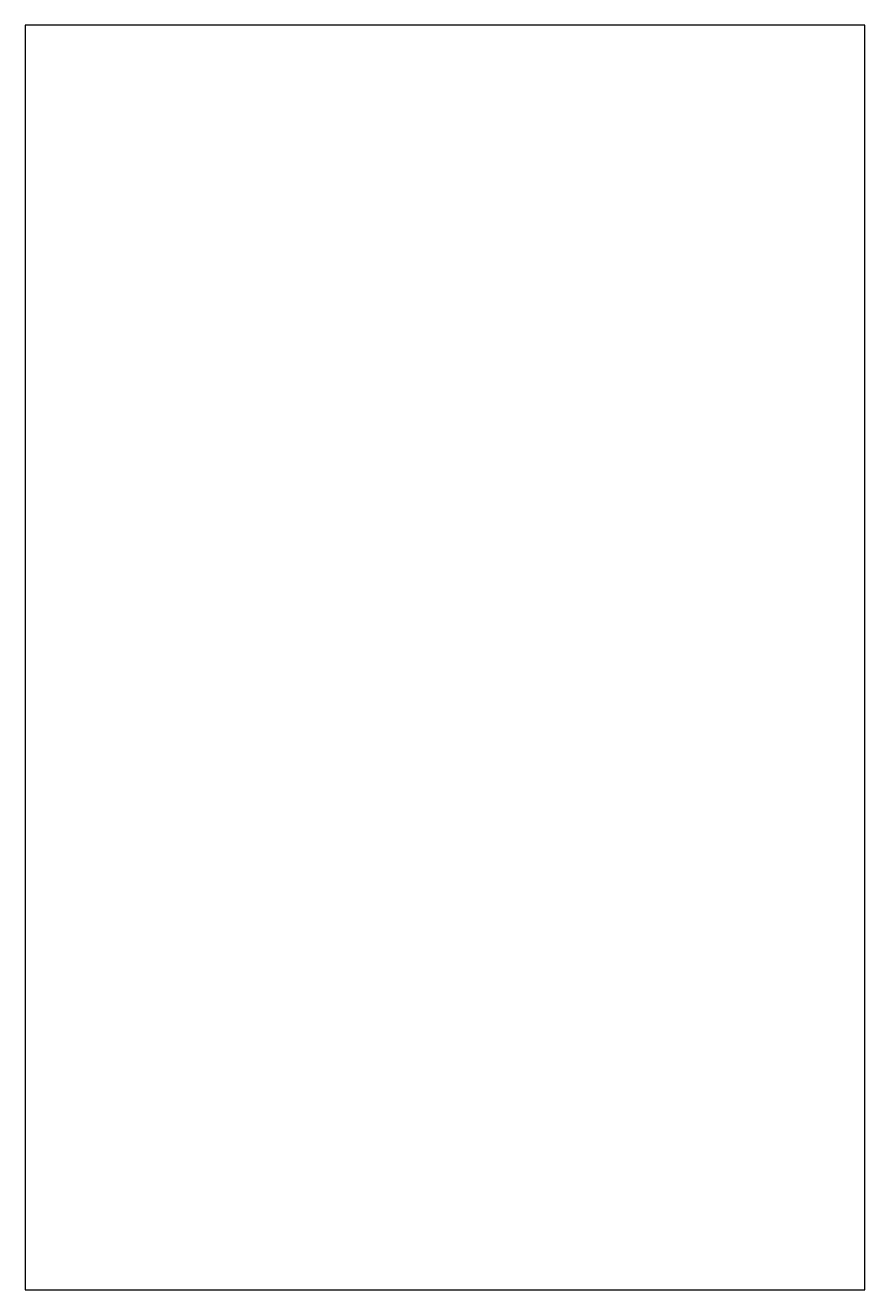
# Model space of a CAD drawing. Header units: millimetres. Extents: x 0 to 360, y 0 to 542.
import ezdxf

# ---------------------------------------------------------------- set-up
doc = ezdxf.new("R2010")
doc.units = ezdxf.units.MM

msp = doc.modelspace()

# ---------------------------------------------------------------- linework, layer by layer
at = {"layer": 'OUTLINE'}
for p, q in [((360, 542), (0, 542)), ((0, 542), (0, 0)), ((360, 0), (360, 542)), ((0, 0), (360, 0))]:
    msp.add_line(p, q, dxfattribs=at)

doc.saveas('drawing.dxf')
